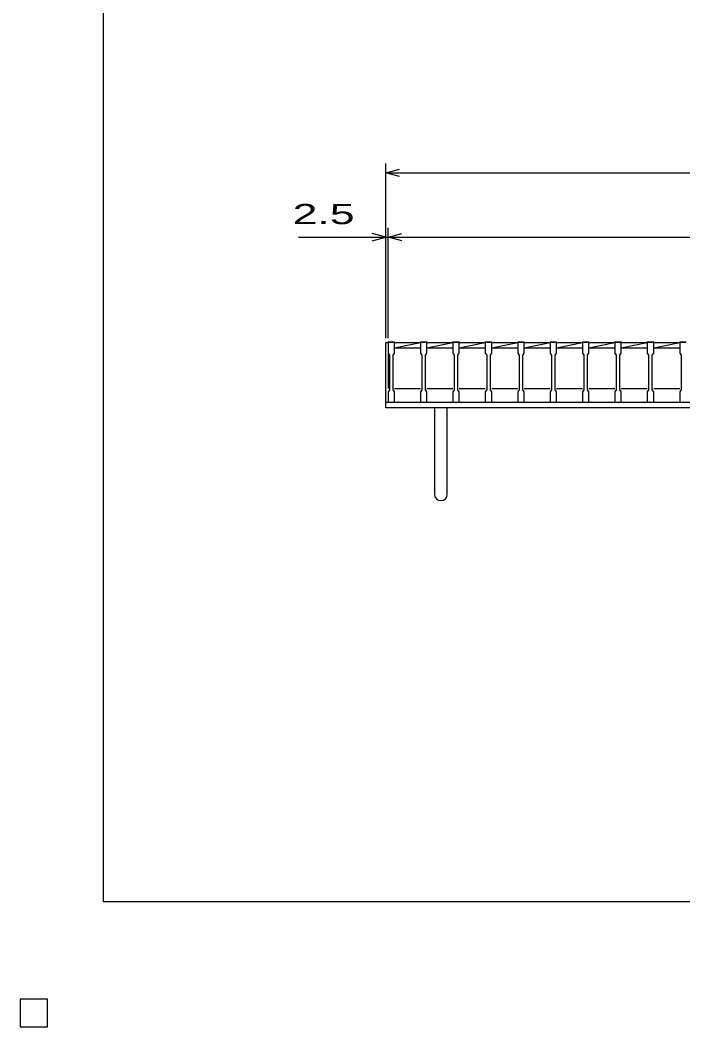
# Model space of a CAD drawing. Units: millimetres, scale not verified. Extents: x -1820 to 1731, y -1282 to 1054.
# Drawn here: x -1820 to -1098, y -1282 to -186 of the extents above; entities that cross this region are included whole.
import ezdxf
from ezdxf.enums import TextEntityAlignment as Align

# ---------------------------------------------------------------- set-up
doc = ezdxf.new("R2010")
doc.units = ezdxf.units.MM
doc.header["$LTSCALE"] = 10
for name, color, linetype, lineweight in [('0_2', 150, 'Continuous', 25), ('16', 3, 'Continuous', 25), ('19', 6, 'Continuous', 25), ('22', 4, 'Continuous', 25), ('24', 2, 'Continuous', 25), ('32', 4, 'Continuous', 25)]:
    doc.layers.add(name, color=color, linetype=linetype, lineweight=lineweight)
doc.styles.add('ベクトル', font='')
doc.styles.get('ベクトル').set_extended_font_data('ベクトル')

msp = doc.modelspace()

# ---------------------------------------------------------------- linework, layer by layer
at = {"layer": '0_2'}
for p, q in [((-1729, -1146.5), (-1729, 1053.5)), ((1731, -1146.5), (-1729, -1146.5)), ((-1790, -1252.5), (-1820, -1252.5)), ((-1820, -1252.5), (-1820, -1282.5)), ((-1790, -1252.5), (-1820, -1252.5)), ((-1820, -1252.5), (-1820, -1282.5)), ((-1790, -1252.5), (-1820, -1252.5)), ((-1820, -1252.5), (-1820, -1282.5)), ((-1790, -1252.5), (-1820, -1252.5)), ((-1820, -1252.5), (-1820, -1282.5)), ((-1790, -1252.5), (-1820, -1252.5)), ((-1820, -1252.5), (-1820, -1282.5)), ((-1790, -1282.5), (-1790, -1252.5)), ((-1790, -1282.5), (-1790, -1252.5)), ((-1790, -1282.5), (-1790, -1252.5)), ((-1790, -1282.5), (-1790, -1252.5)), ((-1790, -1282.5), (-1790, -1252.5)), ((-1820, -1282.5), (-1790, -1282.5)), ((-1820, -1282.5), (-1790, -1282.5)), ((-1820, -1282.5), (-1790, -1282.5)), ((-1820, -1282.5), (-1790, -1282.5)), ((-1820, -1282.5), (-1790, -1282.5))]:
    msp.add_line(p, q, dxfattribs=at)
at = {"layer": '16'}
for p, q in [((-1419, -537.5), (-1419, -536.8)), ((-1419, -536.8), (-1412, -536.8)), ((-1412, -536.8), (-1412, -537.5)), ((-1383.7, -537.5), (-1383.7, -536.8)), ((-1383.7, -536.8), (-1376.7, -536.8)), ((-1376.7, -536.8), (-1376.7, -537.5)), ((-1348.4, -537.5), (-1348.4, -536.8)), ((-1348.4, -536.8), (-1341.4, -536.8)), ((-1341.4, -536.8), (-1341.4, -537.5)), ((-1313.1, -537.5), (-1313.1, -536.8)), ((-1313.1, -536.8), (-1306.1, -536.8)), ((-1306.1, -536.8), (-1306.1, -537.5)), ((-1277.8, -537.5), (-1277.8, -536.8)), ((-1277.8, -536.8), (-1270.8, -536.8)), ((-1270.8, -536.8), (-1270.8, -537.5)), ((-1242.5, -537.5), (-1242.5, -536.8)), ((-1242.5, -536.8), (-1235.5, -536.8)), ((-1235.5, -536.8), (-1235.5, -537.5)), ((-1207.2, -537.5), (-1207.2, -536.8)), ((-1207.2, -536.8), (-1200.2, -536.8)), ((-1200.2, -536.8), (-1200.2, -537.5)), ((-1171.9, -537.5), (-1171.9, -536.8)), ((-1171.9, -536.8), (-1164.9, -536.8)), ((-1164.9, -536.8), (-1164.9, -537.5)), ((-1136.6, -537.5), (-1136.6, -536.8)), ((-1136.6, -536.8), (-1129.6, -536.8)), ((-1129.6, -536.8), (-1129.6, -537.5)), ((-1101.3, -537.5), (-1101.3, -536.8)), ((-1101.3, -536.8), (-1094.3, -536.8)), ((-1419, -537.5), (-1419, -549)), ((-1412, -537.5), (-1419, -537.5)), ((-1419, -537.5), (-1419, -587.5)), ((-1412, -549), (-1412, -537.5)), ((-1412, -537.5), (-1383.7, -537.5)), ((-1412, -543), (-1383.7, -537.5)), ((-1412, -543), (-1383.7, -543)), ((-1383.7, -537.5), (-1383.7, -549)), ((-1376.7, -537.5), (-1383.7, -537.5)), ((-1376.7, -549), (-1376.7, -537.5)), ((-1376.7, -537.5), (-1348.4, -537.5)), ((-1376.7, -543), (-1348.4, -537.5)), ((-1376.7, -543), (-1348.4, -543)), ((-1348.4, -537.5), (-1348.4, -549)), ((-1341.4, -537.5), (-1348.4, -537.5)), ((-1341.4, -549), (-1341.4, -537.5)), ((-1341.4, -537.5), (-1313.1, -537.5)), ((-1341.4, -543), (-1313.1, -537.5)), ((-1341.4, -543), (-1313.1, -543)), ((-1313.1, -537.5), (-1313.1, -549)), ((-1306.1, -537.5), (-1313.1, -537.5)), ((-1306.1, -549), (-1306.1, -537.5)), ((-1306.1, -537.5), (-1277.8, -537.5)), ((-1306.1, -543), (-1277.8, -537.5)), ((-1306.1, -543), (-1277.8, -543)), ((-1277.8, -537.5), (-1277.8, -549)), ((-1270.8, -537.5), (-1277.8, -537.5)), ((-1270.8, -549), (-1270.8, -537.5)), ((-1270.8, -537.5), (-1242.5, -537.5)), ((-1270.8, -543), (-1242.5, -537.5)), ((-1270.8, -543), (-1242.5, -543)), ((-1242.5, -537.5), (-1242.5, -549)), ((-1235.5, -537.5), (-1242.5, -537.5)), ((-1235.5, -549), (-1235.5, -537.5)), ((-1235.5, -537.5), (-1207.2, -537.5)), ((-1235.5, -543), (-1207.2, -537.5)), ((-1235.5, -543), (-1207.2, -543)), ((-1207.2, -537.5), (-1207.2, -549)), ((-1200.2, -537.5), (-1207.2, -537.5)), ((-1200.2, -549), (-1200.2, -537.5)), ((-1200.2, -537.5), (-1171.9, -537.5)), ((-1200.2, -543), (-1171.9, -537.5)), ((-1200.2, -543), (-1171.9, -543)), ((-1171.9, -537.5), (-1171.9, -549)), ((-1164.9, -537.5), (-1171.9, -537.5)), ((-1164.9, -549), (-1164.9, -537.5)), ((-1164.9, -537.5), (-1136.6, -537.5)), ((-1164.9, -543), (-1136.6, -537.5)), ((-1164.9, -543), (-1136.6, -543)), ((-1136.6, -537.5), (-1136.6, -549)), ((-1129.6, -537.5), (-1136.6, -537.5)), ((-1129.6, -549), (-1129.6, -537.5)), ((-1129.6, -537.5), (-1101.3, -537.5)), ((-1129.6, -543), (-1101.3, -537.5)), ((-1129.6, -543), (-1101.3, -543)), ((-1101.3, -537.5), (-1101.3, -549)), ((-1094.3, -537.5), (-1101.3, -537.5)), ((-1419, -549), (-1417.5, -551)), ((-1417.5, -551), (-1417.5, -589)), ((-1413.5, -551), (-1412, -549)), ((-1413.5, -589), (-1413.5, -551)), ((-1383.7, -549), (-1382.2, -551)), ((-1382.2, -551), (-1382.2, -589)), ((-1378.2, -551), (-1376.7, -549)), ((-1378.2, -589), (-1378.2, -551)), ((-1348.4, -549), (-1346.9, -551)), ((-1346.9, -551), (-1346.9, -589)), ((-1342.9, -551), (-1341.4, -549)), ((-1342.9, -589), (-1342.9, -551)), ((-1313.1, -549), (-1311.6, -551)), ((-1311.6, -551), (-1311.6, -589)), ((-1307.6, -551), (-1306.1, -549)), ((-1307.6, -589), (-1307.6, -551)), ((-1277.8, -549), (-1276.3, -551)), ((-1276.3, -551), (-1276.3, -589)), ((-1272.3, -551), (-1270.8, -549)), ((-1272.3, -589), (-1272.3, -551)), ((-1242.5, -549), (-1241, -551)), ((-1241, -551), (-1241, -589)), ((-1237, -551), (-1235.5, -549)), ((-1237, -589), (-1237, -551)), ((-1207.2, -549), (-1205.7, -551)), ((-1205.7, -551), (-1205.7, -589)), ((-1201.7, -551), (-1200.2, -549)), ((-1201.7, -589), (-1201.7, -551)), ((-1171.9, -549), (-1170.4, -551)), ((-1170.4, -551), (-1170.4, -589)), ((-1166.4, -551), (-1164.9, -549)), ((-1166.4, -589), (-1166.4, -551)), ((-1136.6, -549), (-1135.1, -551)), ((-1135.1, -551), (-1135.1, -589)), ((-1131.1, -551), (-1129.6, -549)), ((-1131.1, -589), (-1131.1, -551)), ((-1101.3, -549), (-1099.8, -551)), ((-1099.8, -551), (-1099.8, -589)), ((-1417.5, -589), (-1419, -591)), ((-1419, -591), (-1419, -602.5)), ((-1412, -591), (-1413.5, -589)), ((-1412, -587.5), (-1383.7, -587.5)), ((-1412, -602.5), (-1412, -591)), ((-1382.2, -589), (-1383.7, -591)), ((-1383.7, -591), (-1383.7, -602.5)), ((-1376.7, -591), (-1378.2, -589)), ((-1376.7, -587.5), (-1348.4, -587.5)), ((-1376.7, -602.5), (-1376.7, -591)), ((-1346.9, -589), (-1348.4, -591)), ((-1348.4, -591), (-1348.4, -602.5)), ((-1341.4, -591), (-1342.9, -589)), ((-1341.4, -587.5), (-1313.1, -587.5)), ((-1341.4, -602.5), (-1341.4, -591)), ((-1311.6, -589), (-1313.1, -591)), ((-1313.1, -591), (-1313.1, -602.5)), ((-1306.1, -591), (-1307.6, -589)), ((-1306.1, -587.5), (-1277.8, -587.5)), ((-1306.1, -602.5), (-1306.1, -591)), ((-1276.3, -589), (-1277.8, -591)), ((-1277.8, -591), (-1277.8, -602.5)), ((-1270.8, -591), (-1272.3, -589)), ((-1270.8, -587.5), (-1242.5, -587.5)), ((-1270.8, -602.5), (-1270.8, -591)), ((-1241, -589), (-1242.5, -591)), ((-1242.5, -591), (-1242.5, -602.5)), ((-1235.5, -591), (-1237, -589)), ((-1235.5, -587.5), (-1207.2, -587.5)), ((-1235.5, -602.5), (-1235.5, -591)), ((-1205.7, -589), (-1207.2, -591)), ((-1207.2, -591), (-1207.2, -602.5)), ((-1200.2, -591), (-1201.7, -589)), ((-1200.2, -587.5), (-1171.9, -587.5)), ((-1200.2, -602.5), (-1200.2, -591)), ((-1170.4, -589), (-1171.9, -591)), ((-1171.9, -591), (-1171.9, -602.5)), ((-1164.9, -591), (-1166.4, -589)), ((-1164.9, -587.5), (-1136.6, -587.5)), ((-1164.9, -602.5), (-1164.9, -591)), ((-1135.1, -589), (-1136.6, -591)), ((-1136.6, -591), (-1136.6, -602.5)), ((-1129.6, -591), (-1131.1, -589)), ((-1129.6, -587.5), (-1101.3, -587.5)), ((-1129.6, -602.5), (-1129.6, -591)), ((-1099.8, -589), (-1101.3, -591)), ((-1101.3, -591), (-1101.3, -602.5)), ((-1419, -602.5), (-1412, -602.5)), ((-1383.7, -602.5), (-1376.7, -602.5)), ((-1348.4, -602.5), (-1341.4, -602.5)), ((-1313.1, -602.5), (-1306.1, -602.5)), ((-1277.8, -602.5), (-1270.8, -602.5)), ((-1242.5, -602.5), (-1235.5, -602.5)), ((-1207.2, -602.5), (-1200.2, -602.5)), ((-1171.9, -602.5), (-1164.9, -602.5)), ((-1136.6, -602.5), (-1129.6, -602.5)), ((-1101.3, -602.5), (-1094.3, -602.5)), ((-1790, -1252.5), (-1820, -1252.5)), ((-1820, -1252.5), (-1820, -1282.5)), ((-1790, -1252.5), (-1820, -1252.5)), ((-1820, -1252.5), (-1820, -1282.5)), ((-1790, -1252.5), (-1820, -1252.5)), ((-1820, -1252.5), (-1820, -1282.5)), ((-1790, -1252.5), (-1820, -1252.5)), ((-1820, -1252.5), (-1820, -1282.5)), ((-1790, -1252.5), (-1820, -1252.5)), ((-1820, -1252.5), (-1820, -1282.5)), ((-1790, -1282.5), (-1790, -1252.5)), ((-1790, -1282.5), (-1790, -1252.5)), ((-1790, -1282.5), (-1790, -1252.5)), ((-1790, -1282.5), (-1790, -1252.5)), ((-1790, -1282.5), (-1790, -1252.5)), ((-1820, -1282.5), (-1790, -1282.5)), ((-1820, -1282.5), (-1790, -1282.5)), ((-1820, -1282.5), (-1790, -1282.5)), ((-1820, -1282.5), (-1790, -1282.5)), ((-1820, -1282.5), (-1790, -1282.5))]:
    msp.add_line(p, q, dxfattribs=at)
at = {"layer": '19'}
for p, q in [((-1421.5, -602.5), (-1421.5, -537.5)), ((-1421.5, -537.5), (-1419, -537.5)), ((-1421.5, -602.5), (-421.5, -602.5)), ((-1421.5, -608.5), (-1421.5, -602.5)), ((-421.5, -608.5), (-1421.5, -608.5)), ((-1368.5, -608.5), (-1368.5, -702.5)), ((-1354.5, -702.5), (-1354.5, -608.5))]:
    msp.add_line(p, q, dxfattribs=at)
msp.add_arc((-1361.5, -702.5), 7, 180, 0, dxfattribs=at)
at = {"layer": '22'}
for p, q in [((-1421.5, -532.5), (-1421.5, -342.5)), ((-1421.5, -352.5), (-1406.5, -348.5)), ((-1406.5, -356.5), (-1421.5, -352.5)), ((-1421.5, -352.5), (-421.5, -352.5)), ((-1421.5, -532.5), (-1421.5, -412.5)), ((-1419, -532.5), (-1419, -412.5)), ((-1516.5, -422.5), (-1421.5, -422.5)), ((-1421.5, -422.5), (-1436.5, -418.5)), ((-1436.5, -426.5), (-1421.5, -422.5)), ((-1421.5, -422.5), (-1419, -422.5)), ((-1419, -422.5), (-1404, -418.5)), ((-1404, -426.5), (-1419, -422.5)), ((-1419, -422.5), (-424, -422.5))]:
    msp.add_line(p, q, dxfattribs=at)
at = {"layer": '22', "color": 2}
for p, q in [((-1790, -1252.5), (-1820, -1252.5)), ((-1820, -1252.5), (-1820, -1282.5)), ((-1790, -1252.5), (-1820, -1252.5)), ((-1820, -1252.5), (-1820, -1282.5)), ((-1790, -1252.5), (-1820, -1252.5)), ((-1820, -1252.5), (-1820, -1282.5)), ((-1790, -1282.5), (-1790, -1252.5)), ((-1790, -1282.5), (-1790, -1252.5)), ((-1790, -1282.5), (-1790, -1252.5)), ((-1820, -1282.5), (-1790, -1282.5)), ((-1820, -1282.5), (-1790, -1282.5)), ((-1820, -1282.5), (-1790, -1282.5))]:
    msp.add_line(p, q, dxfattribs=at)
at = {"layer": '24', "color": 4}
for p, q in [((-1790, -1252.5), (-1820, -1252.5)), ((-1820, -1252.5), (-1820, -1282.5)), ((-1790, -1252.5), (-1820, -1252.5)), ((-1820, -1252.5), (-1820, -1282.5)), ((-1790, -1252.5), (-1820, -1252.5)), ((-1820, -1252.5), (-1820, -1282.5)), ((-1790, -1282.5), (-1790, -1252.5)), ((-1790, -1282.5), (-1790, -1252.5)), ((-1790, -1282.5), (-1790, -1252.5)), ((-1820, -1282.5), (-1790, -1282.5)), ((-1820, -1282.5), (-1790, -1282.5)), ((-1820, -1282.5), (-1790, -1282.5))]:
    msp.add_line(p, q, dxfattribs=at)
at = {"layer": '32'}
for p, q in [((-1790, -1252.5), (-1820, -1252.5)), ((-1820, -1252.5), (-1820, -1282.5)), ((-1790, -1252.5), (-1820, -1252.5)), ((-1820, -1252.5), (-1820, -1282.5)), ((-1790, -1252.5), (-1820, -1252.5)), ((-1820, -1252.5), (-1820, -1282.5)), ((-1790, -1252.5), (-1820, -1252.5)), ((-1820, -1252.5), (-1820, -1282.5)), ((-1790, -1252.5), (-1820, -1252.5)), ((-1820, -1252.5), (-1820, -1282.5)), ((-1790, -1282.5), (-1790, -1252.5)), ((-1790, -1282.5), (-1790, -1252.5)), ((-1790, -1282.5), (-1790, -1252.5)), ((-1790, -1282.5), (-1790, -1252.5)), ((-1790, -1282.5), (-1790, -1252.5)), ((-1820, -1282.5), (-1790, -1282.5)), ((-1820, -1282.5), (-1790, -1282.5)), ((-1820, -1282.5), (-1790, -1282.5)), ((-1820, -1282.5), (-1790, -1282.5)), ((-1820, -1282.5), (-1790, -1282.5))]:
    msp.add_line(p, q, dxfattribs=at)

# ---------------------------------------------------------------- texts
at = {"layer": '22', "color": 2, "style": 'ベクトル', "width": 1.65}
msp.add_text(' 2.5 ', height=21.99, dxfattribs=at).set_placement((-1536.5, -397.5), align=Align.MIDDLE_LEFT)

doc.saveas('drawing.dxf')
